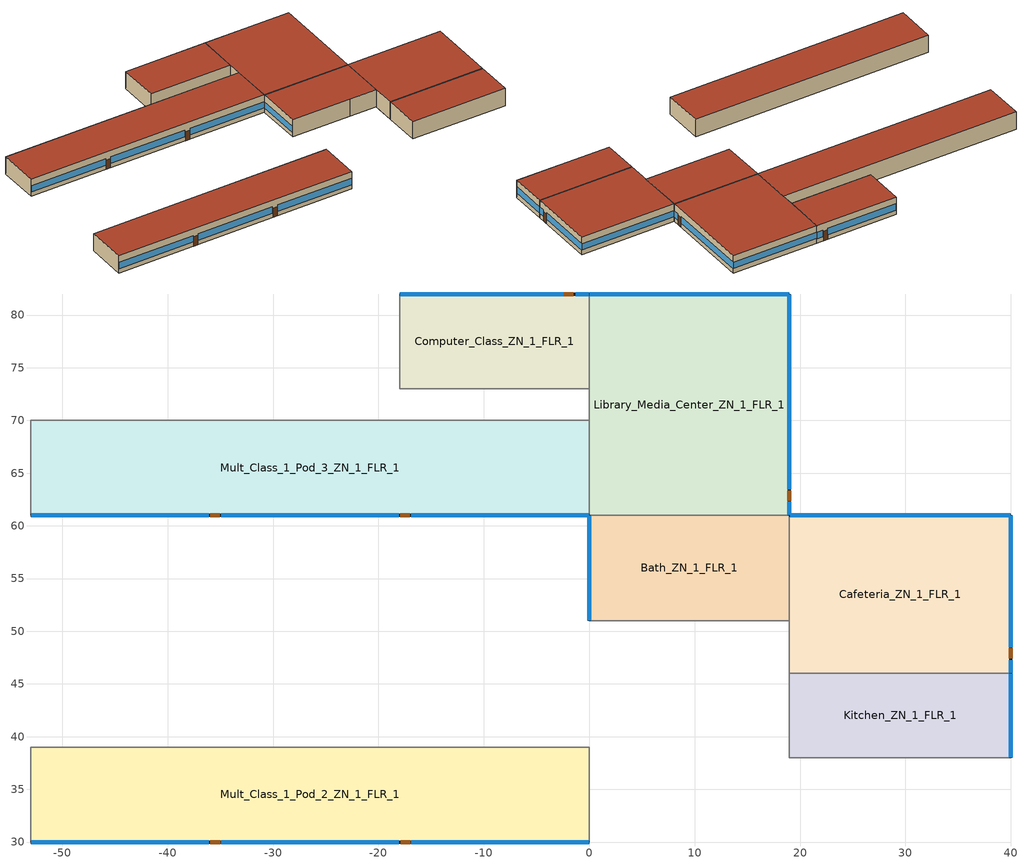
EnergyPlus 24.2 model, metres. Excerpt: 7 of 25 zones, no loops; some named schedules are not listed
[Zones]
Mult_Class_1_Pod_2_ZN_1_FLR_1
 floor ground (Mult_Class_1_Pod_2_ZN_1_FLR_1_Floor_Ffactor): -53,39 0,39 0,30 -53,30 z0
 wall outside (nonres_ext_wall_grd): -53,30 0,30 z0:4
 wall to Main_Corridor_ZN_1_FLR_1 (int_wall): 0,30 0,39 z0:4
 wall to Corridor_Pod_2_ZN_1_FLR_1 (int_wall): 0,39 -53,39 z0:4
 wall to Corner_Class_1_Pod_2_ZN_1_FLR_1 (int_wall): -53,39 -53,30 z0:4
 window (NonresWindow_U_0.369_SHGC_0.357): -52.95,30 -36.13,30 / -34.91,30 -18.09,30 / -16.87,30 -0.05,30 z1.03:2.5
 door (Swinging Door_con): -35.94,30 -35.03,30 / -17.89,30 -16.98,30 z0:2.13
 roof outside (nonres_roof): -53,30 0,30 0,39 -53,39 z4
Mult_Class_1_Pod_3_ZN_1_FLR_1
 floor ground (Mult_Class_1_Pod_3_ZN_1_FLR_1_Floor_Ffactor): -53,70 0,70 0,61 -53,61 z0
 wall outside (nonres_ext_wall_grd): -53,61 0,61 z0:4
 wall to Library_Media_Center_ZN_1_FLR_1 (int_wall): 0,61 0,70 z0:4
 wall to Corridor_Pod_3_ZN_1_FLR_1 (int_wall): 0,70 -53,70 z0:4
 wall to Corner_Class_1_Pod_3_ZN_1_FLR_1 (int_wall): -53,70 -53,61 z0:4
 window (NonresWindow_U_0.369_SHGC_0.357): -52.95,61 -36.13,61 / -34.91,61 -18.09,61 / -16.87,61 -0.05,61 z1.03:2.5
 door (Swinging Door_con): -35.96,61 -35.05,61 / -17.92,61 -17.01,61 z0:2.13
 roof outside (nonres_roof): -53,61 0,61 0,70 -53,70 z4
Computer_Class_ZN_1_FLR_1
 floor ground (Computer_Class_ZN_1_FLR_1_Floor_Ffactor): -18,82 0,82 0,73 -18,73 z0
 wall outside (nonres_ext_wall_grd): 0,82 -18,82 z0:4
 wall to Corridor_Pod_3_ZN_1_FLR_1 (int_wall): -18,73 0,73 z0:4
 wall to Library_Media_Center_ZN_1_FLR_1 (int_wall): 0,73 0,82 z0:4
 wall to Mult_Class_2_Pod_3_ZN_1_FLR_1 (int_wall): -18,82 -18,73 z0:4
 window (NonresWindow_U_0.369_SHGC_0.357): -0.05,82 -1.27,82 / -2.49,82 -17.95,82 z1:2.51
 door (Swinging Door_con): -1.5,82 -2.42,82 z0:2.13
 roof outside (nonres_roof): -18,73 0,73 0,82 -18,82 z4
Bath_ZN_1_FLR_1
 floor ground (Bath_ZN_1_FLR_1_Floor_Ffactor): 0,61 19,61 19,51 0,51 z0
 wall outside (nonres_ext_wall_grd): 0,61 0,51 z0:4
 wall to Main_Corridor_ZN_1_FLR_1 (int_wall): 0,51 13,51 z0:4
 wall to Mech_ZN_1_FLR_1 (int_wall): 13,51 19,51 z0:4
 wall to Cafeteria_ZN_1_FLR_1 (int_wall): 19,51 19,61 z0:4
 wall to Library_Media_Center_ZN_1_FLR_1 (int_wall): 19,61 0,61 z0:4
 window (NonresWindow_U_0.369_SHGC_0.357): 0,60.95 0,51.05 z1.1:2.51
 roof outside (nonres_roof): 0,51 19,51 19,61 0,61 z4
Kitchen_ZN_1_FLR_1
 floor ground (Kitchen_ZN_1_FLR_1_Floor_Ffactor): 19,46 40,46 40,38 19,38 z0
 wall outside (nonres_ext_wall_grd): 40,38 40,46 z0:4
 wall to Gym_ZN_1_FLR_1 (int_wall): 19,38 40,38 z0:4
 wall to Cafeteria_ZN_1_FLR_1 (int_wall): 40,46 19,46 z0:4
 wall to Mech_ZN_1_FLR_1 (int_wall): 19,46 19,38 z0:4
 window (NonresWindow_U_0.369_SHGC_0.357): 40,38.05 40,45.95 z1.1:2.52
 roof outside (nonres_roof): 19,38 40,38 40,46 19,46 z4
Cafeteria_ZN_1_FLR_1
 floor ground (Cafeteria_ZN_1_FLR_1_Floor_Ffactor): 19,61 40,61 40,46 19,46 z0
 wall outside (nonres_ext_wall_grd): 40,46 40,61 19,61 z0:4
 wall to Mech_ZN_1_FLR_1 (int_wall): 19,51 19,46 z0:4
 window (NonresWindow_U_0.369_SHGC_0.357): 39.95,61 19.05,61 z1.1:2.51; 40,46.05 40,47.27 / 40,48.49 40,60.95 z0.97:2.51
 door (Swinging Door_con): 40,47.45 40,48.37 z0:2.13
 roof outside (nonres_roof): 19,46 40,46 40,61 19,61 z4
Library_Media_Center_ZN_1_FLR_1
 floor ground (Library_Media_Center_ZN_1_FLR_1_Floor_Ffactor): 0,82 19,82 19,61 0,61 z0
 wall outside (nonres_ext_wall_grd): 19,61 19,82 0,82 z0:4
 wall to Corridor_Pod_3_ZN_1_FLR_1 (int_wall): 0,73 0,70 z0:4
 window (NonresWindow_U_0.369_SHGC_0.357): 18.95,82 0.05,82 z1.1:2.51; 19,61.05 19,62.27 / 19,63.49 19,81.95 z1.01:2.51
 door (Swinging Door_con): 19,62.4 19,63.31 z0:2.13
 roof outside (nonres_roof): 0,61 19,61 19,82 0,82 z4
[Building]
SchoolPrimary: North Axis=0; Terrain=City; Loads Convergence Tolerance Value=0.04; Temperature Convergence Tolerance Value=0.2; Solar Distribution=FullInteriorAndExterior; Maximum Number of Warmup Days=25; Minimum Number of Warmup Days=6
[Site:Location]
New.York-John.F.Kennedy.Intl.AP_NY_USA WMO=744860: Latitude=40.66; Longitude=-73.8; Time Zone=-5; Elevation=7
[SizingPeriod:DesignDay] Day of Month=21; DryBulb Temperature Range Modifier Type=DefaultMultipliers; Humidity Condition Type=Wetbulb; Barometric Pressure=101241; Rain Indicator=No; Snow Indicator=No; Daylight Saving Time Indicator=No
Name | Month | Day Type | Maximum DryBulb Temperature | Daily DryBulb Temperature Range | Wetbulb or DewPoint at Maximum DryBulb | Wind Speed | Wind Direction | Solar Model Indicator | Sky Clearness | ASHRAE Clear Sky Optical Depth for Beam Irradiance taub | ASHRAE Clear Sky Optical Depth for Diffuse Irradiance taud
New.York-John.F.Kennedy.Intl.AP_NY_USA Ann Htg 99.6% Condns DB | 1 | WinterDesignDay | -10.7 | 0 | -10.7 | 7.5 | 320 | ASHRAEClearSky | 0
New.York-John.F.Kennedy.Intl.AP_NY_USA Ann Clg .4% Condns DB=>MWB | 7 | SummerDesignDay | 32.1 | 7.4 | 23.1 | 5.6 | 230 | ASHRAETau |  | 0.541 | 1.8
[Site:GroundTemperature:FCfactorMethod]
January Ground Temperature=14; February Ground Temperature=7.3; March Ground Temperature=3.3; April Ground Temperature=1.2; May Ground Temperature=-0.2; June Ground Temperature=5.6; July Ground Temperature=10.9; August Ground Temperature=16.1; September Ground Temperature=21.7; October Ground Temperature=25; November Ground Temperature=24.8; December Ground Temperature=19.9
[Site:WaterMainsTemperature]
Calculation Method=Correlation; Annual Average Outdoor Air Temperature=12.4667; Maximum Difference In Monthly Average Outdoor Air Temperatures=25.2
[Material]
Name | Roughness | Thickness | Conductivity | Density | Specific Heat | Thermal Absorptance | Solar Absorptance | Visible Absorptance
Std Wood 6inch | MediumSmooth | 0.15 | 0.12 | 540 | 1210 | 0.9 | 0.7 | 0.7
F07 25mm stucco | Smooth | 0.0254 | 0.72 | 1856 | 840 | 0.9 | 0.7 | 0.7
F08 Metal surface | Smooth | 0.0008 | 45.28 | 7824 | 500
F13 Built-up roofing | Rough | 0.0095 | 0.16 | 1120 | 1460 | 0.9 | 0.77
G01 13mm gypsum board | Smooth | 0.0127 | 0.16 | 800 | 1090 | 0.9 | 0.7 | 0.5
G01 16mm gypsum board | MediumSmooth | 0.0159 | 0.16 | 800 | 1090
[Material:NoMass] Thermal Absorptance=0.9; Solar Absorptance=0.7; Visible Absorptance=0.7
Name | Roughness | Thermal Resistance
Opaque Door panel_con | MediumRough | 0.475973
Nonres_Roof_Insulation | MediumSmooth | 5.30668
Nonres_Exterior_Wall_Insulation_grd | MediumSmooth | 1.20316
[WindowMaterial:SimpleGlazingSystem]
Nonres Window Glazing Layer: UFactor=2.09528; Solar Heat Gain Coefficient=0.357; Visible Transmittance=0.3927
[Construction]
Swinging Door_con: Opaque Door panel_con
InteriorFurnishings: Std Wood 6inch
int_wall: G01 13mm gypsum board, G01 13mm gypsum board
nonres_roof: F13 Built-up roofing, Nonres_Roof_Insulation, F08 Metal surface
nonres_ext_wall_grd: F07 25mm stucco, G01 16mm gypsum board, Nonres_Exterior_Wall_Insulation_grd, G01 16mm gypsum board
NonresWindow_U_0.369_SHGC_0.357: Nonres Window Glazing Layer
[Construction:FfactorGroundFloor] FFactor=0.90012
Name | Area | PerimeterExposed
Mult_Class_1_Pod_2_ZN_1_FLR_1_Floor_Ffactor; Mult_Class_1_Pod_3_ZN_1_FLR_1_Floor_Ffactor | 477 | 53
Computer_Class_ZN_1_FLR_1_Floor_Ffactor | 162 | 18
Bath_ZN_1_FLR_1_Floor_Ffactor | 190 | 10
Kitchen_ZN_1_FLR_1_Floor_Ffactor | 168 | 8
Cafeteria_ZN_1_FLR_1_Floor_Ffactor | 315 | 36
Library_Media_Center_ZN_1_FLR_1_Floor_Ffactor | 399 | 40
[Zone] Type=1; Multiplier=1; Ceiling Height=4; Floor Area=autocalculate; Part of Total Floor Area=Yes
Name | Volume
Mult_Class_1_Pod_2_ZN_1_FLR_1; Mult_Class_1_Pod_3_ZN_1_FLR_1 | 1908
Computer_Class_ZN_1_FLR_1 | 648
Bath_ZN_1_FLR_1 | 760
Kitchen_ZN_1_FLR_1 | 672
Cafeteria_ZN_1_FLR_1 | 1260
Library_Media_Center_ZN_1_FLR_1 | 1596
[InternalMass] Construction=InteriorFurnishings
Name | Zone or ZoneList | Surface Area
Mult_Class_1_Pod_2_ZN_1_FLR_1_InternalMass_1 | Mult_Class_1_Pod_2_ZN_1_FLR_1 | 954
Mult_Class_1_Pod_3_ZN_1_FLR_1_InternalMass_1 | Mult_Class_1_Pod_3_ZN_1_FLR_1 | 954
Computer_Class_ZN_1_FLR_1_InternalMass_1 | Computer_Class_ZN_1_FLR_1 | 324
Bath_ZN_1_FLR_1_InternalMass_1 | Bath_ZN_1_FLR_1 | 380
Kitchen_ZN_1_FLR_1_InternalMass_1 | Kitchen_ZN_1_FLR_1 | 336
Cafeteria_ZN_1_FLR_1_InternalMass_1 | Cafeteria_ZN_1_FLR_1 | 630
Library_Media_Center_ZN_1_FLR_1_InternalMass_1 | Library_Media_Center_ZN_1_FLR_1 | 798
[People] Fraction Radiant=0.3; Sensible Heat Fraction=AUTOCALCULATE; Activity Level Schedule=ACTIVITY_SCH; Enable ASHRAE 55 Comfort Warnings=No; Mean Radiant Temperature Calculation Type=EnclosureAveraged; Work Efficiency Schedule=WORK_EFF_SCH; Clothing Insulation Calculation Method=ClothingInsulationSchedule; Clothing Insulation Schedule=CLOTHING_SCH; Air Velocity Schedule=AIR_VELO_SCH; Thermal Comfort Model 1 Type=FANGER
Name | Zone or ZoneList or Space or SpaceList | Number of People Schedule | Number of People Calculation Method | Floor Area per Person | Number of People
Mult_Class_1_Pod_2_ZN_1_FLR_1 | Mult_Class_1_Pod_2_ZN_1_FLR_1 | BLDG_OCC_SCH | Area/Person | 3.716
Mult_Class_1_Pod_3_ZN_1_FLR_1 | Mult_Class_1_Pod_3_ZN_1_FLR_1 | BLDG_OCC_SCH | Area/Person | 3.716
Computer_Class_ZN_1_FLR_1 | Computer_Class_ZN_1_FLR_1 | BLDG_OCC_SCH_Extend | Area/Person | 3.716
Bath_ZN_1_FLR_1 | Bath_ZN_1_FLR_1 | BLDG_OCC_SCH | People |  | 10.227
Kitchen_ZN_1_FLR_1 | Kitchen_ZN_1_FLR_1 | BLDG_OCC_SCH | People |  | 26.993
Cafeteria_ZN_1_FLR_1 | Cafeteria_ZN_1_FLR_1 | BLDG_OCC_SCH_Cafeteria | Area/Person | 0.929
Library_Media_Center_ZN_1_FLR_1 | Library_Media_Center_ZN_1_FLR_1 | BLDG_OCC_SCH | Area/Person | 9.289
[Lights] Design Level Calculation Method=Watts/Area; Return Air Fraction=0; Fraction Radiant=0.37; Fraction Visible=0.2; Fraction Replaceable=1; EndUse Subcategory=LightsWired; Return Air Fraction Calculated from Plenum Temperature=No
Name | Zone or ZoneList or Space or SpaceList | Schedule | Watts per Floor Area
Mult_Class_1_Pod_2_ZN_1_FLR_1_Lights | Mult_Class_1_Pod_2_ZN_1_FLR_1 | ltg_sch_classroom | 7.42257
Mult_Class_1_Pod_3_ZN_1_FLR_1_Lights | Mult_Class_1_Pod_3_ZN_1_FLR_1 | ltg_sch_classroom | 7.42257
Computer_Class_ZN_1_FLR_1_Lights | Computer_Class_ZN_1_FLR_1 | ltg_sch_computer_room | 7.42257
Bath_ZN_1_FLR_1_Lights | Bath_ZN_1_FLR_1 | ltg_sch_bath | 7.168761
Kitchen_ZN_1_FLR_1_Lights | Kitchen_ZN_1_FLR_1 | ltg_sch_kitchen | 11.5281
Cafeteria_ZN_1_FLR_1_Lights | Cafeteria_ZN_1_FLR_1 | ltg_sch_cafeteria | 3.4875
Library_Media_Center_ZN_1_FLR_1_Lights | Library_Media_Center_ZN_1_FLR_1 | ltg_sch_library | 10.5013
[ElectricEquipment] Design Level Calculation Method=EquipmentLevel
Name | Zone or ZoneList or Space or SpaceList | Schedule | Design Level | Fraction Latent | Fraction Radiant | Fraction Lost | EndUse Subcategory
Mult_Class_1_Pod_2_ZN_1_FLR_1_PlugMisc_Equip | Mult_Class_1_Pod_2_ZN_1_FLR_1 | BLDG_EQUIP_SCH | 7155 | 0 | 0.5 | 0 | MiscPlug
Mult_Class_1_Pod_3_ZN_1_FLR_1_PlugMisc_Equip | Mult_Class_1_Pod_3_ZN_1_FLR_1 | BLDG_EQUIP_SCH | 7155 | 0 | 0.5 | 0 | MiscPlug
Computer_Class_ZN_1_FLR_1_PlugMisc_Equip | Computer_Class_ZN_1_FLR_1 | BLDG_EQUIP_SCH | 3240 | 0 | 0.5 | 0 | MiscPlug
Bath_ZN_1_FLR_1_PlugMisc_Equip | Bath_ZN_1_FLR_1 | BLDG_EQUIP_SCH | 760 | 0 | 0.5 | 0 | MiscPlug
Kitchen_ZN_1_FLR_1_MiscElec_Equip | Kitchen_ZN_1_FLR_1 | KITCHEN_ELEC_EQUIP_SCH | 31995.6 | 0.25 | 0.3 | 0.2 | Cooking
Kitchen_ZN_1_FLR_1_Reach-in-Freezer | Kitchen_ZN_1_FLR_1 | Always_on | 555 | 0 | 0 | 1 | ReachInFreezer
Kitchen_ZN_1_FLR_1_Reach-in-Refrigerator | Kitchen_ZN_1_FLR_1 | Always_on | 313.3 | 0 | 0 | 1 | ReachInRefrigerator
Cafeteria_ZN_1_FLR_1_PlugMisc_Equip | Cafeteria_ZN_1_FLR_1 | KITCHEN_ELEC_EQUIP_SCH | 7997.85 | 0 | 0.5 | 0 | Cooking
Library_Media_Center_ZN_1_FLR_1_PlugMisc_Equip | Library_Media_Center_ZN_1_FLR_1 | BLDG_EQUIP_SCH | 5985 | 0 | 0.5 | 0 | MiscPlug
[GasEquipment]
Kitchen_ZN_1_FLR_1_MiscGas_Equip: Zone or ZoneList or Space or SpaceList=Kitchen_ZN_1_FLR_1; Schedule=KITCHEN_GAS_EQUIP_SCH; Design Level Calculation Method=EquipmentLevel; Design Level=240424.8; Fraction Latent=0.1; Fraction Radiant=0.2; Fraction Lost=0.7; EndUse Subcategory=Cooking
[Daylighting:Controls] Daylighting Method=SplitFlux; Availability Schedule=DaylightAvailSch; Lighting Control Type=Continuousoff; Minimum Input Power Fraction for Continuous or ContinuousOff Dimming Control=0.2; Minimum Light Output Fraction for Continuous or ContinuousOff Dimming Control=0.2; Number of Stepped Control Steps=3; Probability Lighting will be Reset When Needed in Manual Stepped Control=1; Maximum Allowable Discomfort Glare Index=22
Name | Zone or Space | Glare Calculation Daylighting Reference Point | Glare Calculation Azimuth Angle of View Direction Clockwise from Zone yAxis | Daylighting Reference Point 1 | Fraction of Lights Controlled by Reference Point 1 | Illuminance Setpoint at Reference Point 1 | Daylighting Reference Point 2 | Fraction of Lights Controlled by Reference Point 2 | Illuminance Setpoint at Reference Point 2
Mult_Class_1_Pod_2_ZN_1_FLR_1_DaylCtrl | Mult_Class_1_Pod_2_ZN_1_FLR_1 | Mult_Class_1_Pod_2_ZN_1_FLR_1_DaylRefPt1 | 180 | Mult_Class_1_Pod_2_ZN_1_FLR_1_DaylRefPt1 | 0.28 | 377 | Mult_Class_1_Pod_2_ZN_1_FLR_1_DaylRefPt2 | 0.28 | 377
Mult_Class_1_Pod_3_ZN_1_FLR_1_DaylCtrl | Mult_Class_1_Pod_3_ZN_1_FLR_1 | Mult_Class_1_Pod_3_ZN_1_FLR_1_DaylRefPt1 | 180 | Mult_Class_1_Pod_3_ZN_1_FLR_1_DaylRefPt1 | 0.14 | 377 | Mult_Class_1_Pod_3_ZN_1_FLR_1_DaylRefPt2 | 0.14 | 377
Computer_Class_ZN_1_FLR_1_DaylCtrl | Computer_Class_ZN_1_FLR_1 | Computer_Class_ZN_1_FLR_1_DaylRefPt1 | 0 | Computer_Class_ZN_1_FLR_1_DaylRefPt1 | 0.28 | 377 | Computer_Class_ZN_1_FLR_1_DaylRefPt2 | 0.28 | 377
Cafeteria_ZN_1_FLR_1_DaylCtrl | Cafeteria_ZN_1_FLR_1 | Cafeteria_ZN_1_FLR_1_DaylRefPt1 | 90 | Cafeteria_ZN_1_FLR_1_DaylRefPt1 | 0.34 | 215 | Cafeteria_ZN_1_FLR_1_DaylRefPt2 | 0.16 | 215
Library_Media_Center_ZN_1_FLR_1_DaylCtrl | Library_Media_Center_ZN_1_FLR_1 | Library_Media_Center_ZN_1_FLR_1_DaylRefPt1 | 90 | Library_Media_Center_ZN_1_FLR_1_DaylRefPt1 | 0.26 | 538 | Library_Media_Center_ZN_1_FLR_1_DaylRefPt2 | 0.18 | 538
[ZoneInfiltration:DesignFlowRate] Schedule=INFIL_SCH_PNNL; Design Flow Rate Calculation Method=Flow/ExteriorWallArea; Flow Rate per Exterior Surface Area=0.000569572; Constant Term Coefficient=0; Temperature Term Coefficient=0; Velocity Term Coefficient=0.224; Velocity Squared Term Coefficient=0
Name | Zone or ZoneList or Space or SpaceList
Mult_Class_1_Pod_2_ZN_1_FLR_1_Infiltration | Mult_Class_1_Pod_2_ZN_1_FLR_1
Mult_Class_1_Pod_3_ZN_1_FLR_1_Infiltration | Mult_Class_1_Pod_3_ZN_1_FLR_1
Computer_Class_ZN_1_FLR_1_Infiltration | Computer_Class_ZN_1_FLR_1
Bath_ZN_1_FLR_1_Infiltration | Bath_ZN_1_FLR_1
Kitchen_ZN_1_FLR_1_Infiltration | Kitchen_ZN_1_FLR_1
Cafeteria_ZN_1_FLR_1_Infiltration | Cafeteria_ZN_1_FLR_1
Library_Media_Center_ZN_1_FLR_1_Infiltration | Library_Media_Center_ZN_1_FLR_1
[Exterior:Lights] Control Option=AstronomicalClock; EndUse Subcategory=General
Name | Schedule | Design Level
Exterior_Lights_a | Exterior_lighting_schedule_a | 172.03
Exterior_Lights_b | Exterior_lighting_schedule_b_2016 | 1343.6
Exterior_Lights_c | Exterior_lighting_schedule_c_2016 | 445.39
[Generator:PVWatts]
PV_module: PVWatts Version=5; DC System Capacity=44383; Module Type=Premium; Array Type=FixedOpenRack; System Losses=0.113; Array Geometry Type=TiltAzimuth; Tilt Angle=0; Azimuth Angle=180
[ElectricLoadCenter:Inverter:PVWatts]
PV_Inverter: DC to AC Size Ratio=1.2; Inverter Efficiency=0.96
[ElectricLoadCenter:Generators]
PV_Generator: Generator 1=PV_module; Generator 1 Rated Electric Power Output=44383; Generator 1 Availability Schedule=PV_SCH
[ElectricLoadCenter:Transformer]
Transformer 1: Availability Schedule=Always_On; Transformer Usage=PowerInFromGrid; Rated Capacity=112500; Phase=3; Conductor Material=Aluminum; Full Load Temperature Rise=150; Fraction of Eddy Current Losses=0.1; Performance Input Method=NominalEfficiency; Nameplate Efficiency=0.987; Per Unit Load for Nameplate Efficiency=0.35; Reference Temperature for Nameplate Efficiency=75; Consider Transformer Loss for Utility Cost=Yes; Meter 1=Wired_LTG_Electricity; Meter 2=InteriorEquipment:Electricity
[ElectricLoadCenter:Distribution]
Generator: Generator List=PV_Generator; Generator Operation Scheme Type=Baseload; Electrical Buss Type=DirectCurrentWithInverter; Inverter=PV_Inverter
[SCHEDULE:COMPACT]
ltg_sch_classroom; ltg_sch_computer_room: Through: 6/30, For: SummerDesignDay, Until: 24:00, 1, For: WinterDesignDay, Until: 24:00, 0, For: Weekdays, Until: 7:00, 0.12012, Until: 21:00, 0.60975, Until: 24:00, 0.12012, For: Saturday, Until: 24:00, 0.12012, For: AllOtherDays, Until: 24:00, 0.12012, Through: 9/1, For: SummerDesignDay, Until: 24:00, 1, For: WinterDesignDay, Until: 24:00, 0, For: Weekdays, Until: 8:00, 0.12012, Until: 20:00, 0.33875, Until: 24:00, 0.12012, For: Saturday, Until: 24:00, 0.12012, For: AllOtherDays, Until: 24:00, 0.12012, Through: 12/31, For: SummerDesignDay, Until: 24:00, 1, For: WinterDesignDay, Until: 24:00, 0, For: Weekdays, Until: 7:00, 0.12012, Until: 21:00, 0.60975, Until: 24:00, 0.12012, For: Saturday, Until: 24:00, 0.12012, For: AllOtherDays, Until: 24:00, 0.12012
ltg_sch_bath: Through: 6/30, For: SummerDesignDay, Until: 24:00, 1, For: WinterDesignDay, Until: 24:00, 0, For: Weekdays, Until: 7:00, 0.09752, Until: 21:00, 0.495, Until: 24:00, 0.09752, For: Saturday, Until: 24:00, 0.09752, For: AllOtherDays, Until: 24:00, 0.09752, Through: 9/1, For: SummerDesignDay, Until: 24:00, 1, For: WinterDesignDay, Until: 24:00, 0, For: Weekdays, Until: 8:00, 0.09752, Until: 20:00, 0.275, Until: 24:00, 0.09752, For: Saturday, Until: 24:00, 0.09752, For: AllOtherDays, Until: 24:00, 0.09752, Through: 12/31, For: SummerDesignDay, Until: 24:00, 1, For: WinterDesignDay, Until: 24:00, 0, For: Weekdays, Until: 7:00, 0.09752, Until: 21:00, 0.495, Until: 24:00, 0.09752, For: Saturday, Until: 24:00, 0.09752, For: AllOtherDays, Until: 24:00, 0.09752
[Schedule:Compact]
BLDG_OCC_SCH: Through: 6/15, For: Weekdays, Until: 08:00, 0, Until: 16:00, 0.95, Until: 21:00, 0.15, Until: 24:00, 0, For: SummerDesignDay, Until: 08:00, 1e-09, Until: 16:00, 0.95, Until: 21:00, 0.15, Until: 24:00, 1e-09, For: WeekEnds WinterDesignDay Holidays AllOtherDays, Until: 24:00, 0, Through: 9/15, For: Weekdays, Until: 08:00, 0, Until: 16:00, 0.15, Until: 21:00, 0.15, Until: 24:00, 0, For: SummerDesignDay, Until: 24:00, 0.95, For: WeekEnds WinterDesignDay Holidays AllOtherDays, Until: 24:00, 0, Through: 12/31, For: Weekdays, Until: 08:00, 0, Until: 16:00, 0.95, Until: 21:00, 0.15, Until: 24:00, 0, For: SummerDesignDay, Until: 08:00, 1e-09, Until: 16:00, 0.95, Until: 21:00, 0.15, Until: 24:00, 1e-09, For: WeekEnds WinterDesignDay Holidays AllOtherDays, Until: 24:00, 0
BLDG_OCC_SCH_Extend: Through: 6/30, For: Weekdays, Until: 08:00, 0, Until: 16:00, 0.95, Until: 21:00, 0.95, Until: 24:00, 0, For: SummerDesignDay, Until: 08:00, 1e-09, Until: 16:00, 0.95, Until: 21:00, 0.95, Until: 24:00, 1e-09, For: WeekEnds WinterDesignDay Holidays AllOtherDays, Until: 24:00, 0, Through: 9/1, For: Weekdays, Until: 08:00, 0, Until: 17:00, 0.5, Until: 21:00, 0.5, Until: 24:00, 0, For: SummerDesignDay, Until: 24:00, 0.95, For: WeekEnds WinterDesignDay Holidays AllOtherDays, Until: 24:00, 0, Through: 12/31, For: Weekdays, Until: 08:00, 0, Until: 17:00, 0.95, Until: 21:00, 0.95, Until: 24:00, 0, For: SummerDesignDay, Until: 08:00, 1e-09, Until: 17:00, 0.95, Until: 21:00, 0.95, Until: 24:00, 1e-09, For: WeekEnds WinterDesignDay Holidays AllOtherDays, Until: 24:00, 0
BLDG_OCC_SCH_Cafeteria: Through: 6/30, For: Weekdays, Until: 09:00, 0, Until: 15:00, 0.95, Until: 20:00, 0.35, Until: 24:00, 0, For: SummerDesignDay, Until: 09:00, 1e-09, Until: 15:00, 0.95, Until: 20:00, 0.35, Until: 24:00, 1e-09, For: WeekEnds WinterDesignDay Holidays AllOtherDays, Until: 24:00, 0, Through: 9/1, For: Weekdays, Until: 09:00, 0, Until: 17:00, 0.15, Until: 19:00, 0.35, Until: 24:00, 0, For: SummerDesignDay, Until: 24:00, 0.95, For: WeekEnds WinterDesignDay Holidays AllOtherDays, Until: 24:00, 0, Through: 12/31, For: Weekdays, Until: 09:00, 0, Until: 15:00, 0.95, Until: 20:00, 0.35, Until: 24:00, 0, For: SummerDesignDay, Until: 09:00, 1e-09, Until: 15:00, 0.95, Until: 20:00, 0.35, Until: 24:00, 1e-09, For: WeekEnds WinterDesignDay Holidays AllOtherDays, Until: 24:00, 0
WORK_EFF_SCH: Through: 12/31, For: AllDays, Until: 24:00, 0
AIR_VELO_SCH: Through: 12/31, For: AllDays, Until: 24:00, 0.2
CLOTHING_SCH: Through: 04/30, For: AllDays, Until: 24:00, 1.1, Through: 09/30, For: AllDays, Until: 24:00, 0.6, Through: 12/31, For: AllDays, Until: 24:00, 1.1
ACTIVITY_SCH: Through: 12/31, For: AllDays, Until: 24:00, 120
